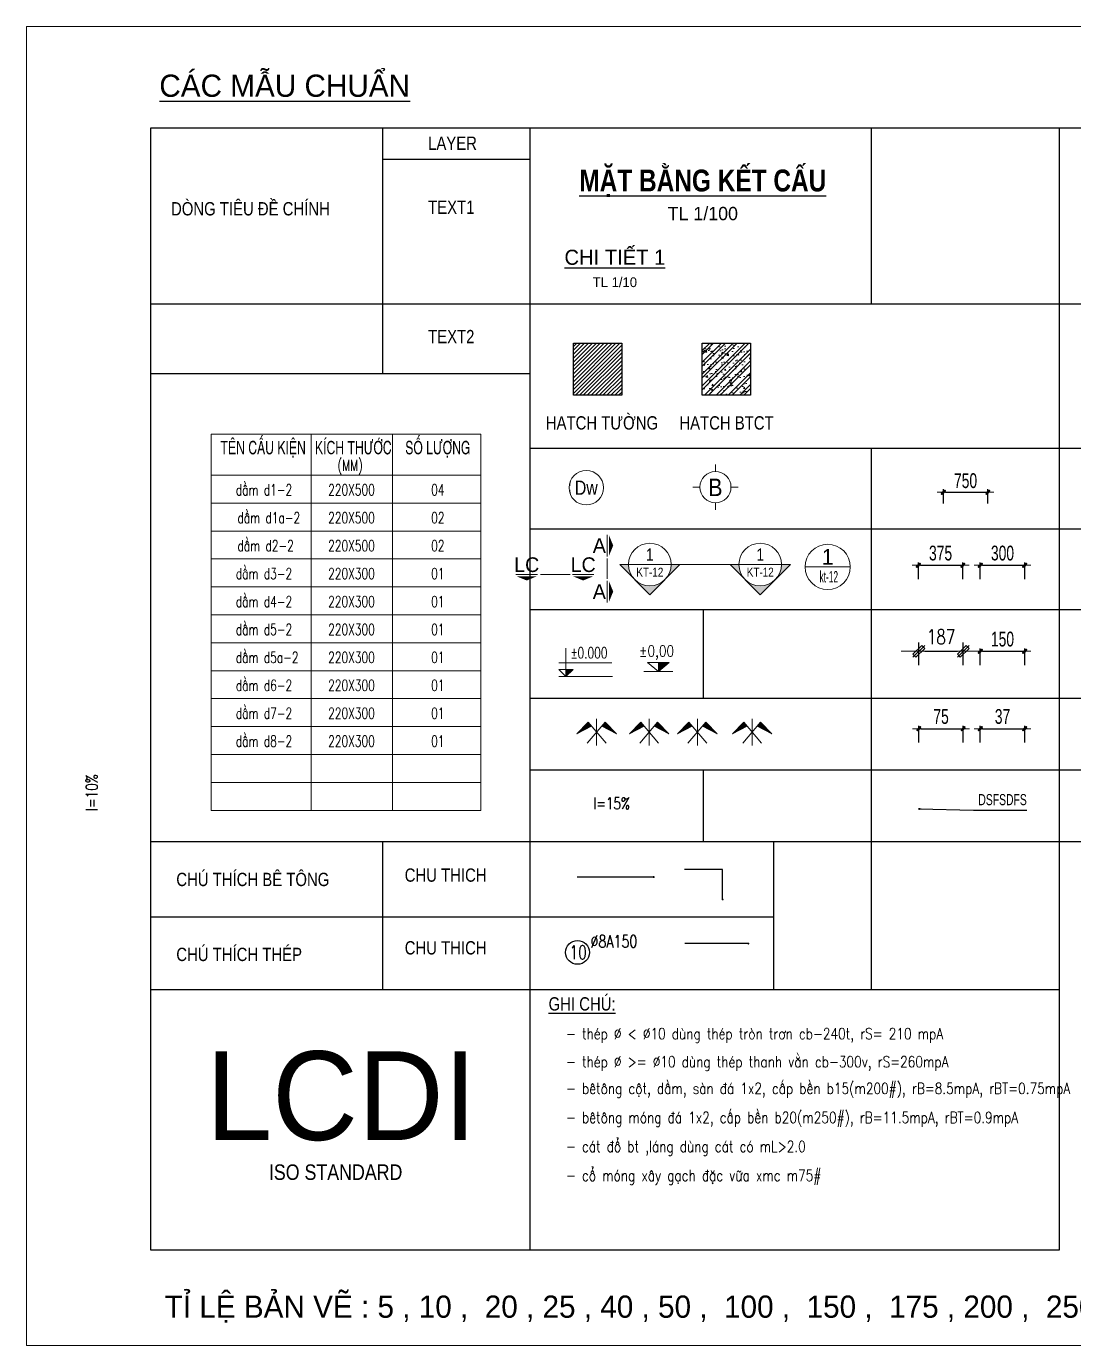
# Model space of a CAD drawing. Header units: millimetres. Extents: x 3174748 to 6019813, y -1021377 to -112338.
# Drawn here: x 3438172 to 3455862, y -501881 to -479606 of the extents above; entities that cross this region are included whole.
import ezdxf
from ezdxf.enums import TextEntityAlignment as Align

# ---------------------------------------------------------------- set-up
doc = ezdxf.new("R2010")
doc.units = ezdxf.units.MM
doc.header["$LTSCALE"] = 60
doc.header["$MEASUREMENT"] = 0
for name, pattern in [('ACAD_ISO07W100', [3, 0, -3]), ('CENTER', [2, 1.25, -0.25, 0.25, -0.25]), ('DASHDOT', [1, 0.5, -0.25, 0, -0.25]), ('HIDDEN', [0.375, 0.25, -0.125])]:
    doc.linetypes.add(name, pattern=pattern)
doc.layers.get('DEFPOINTS').update_dxf_attribs({"lineweight": 0})
for name, color, linetype, lineweight in [('A-WIPEOUT', 254, 'ACAD_ISO07W100', 0), ('LC Dim', 8, 'Continuous', 18), ('LC Hatch', 252, 'Continuous', 9), ('LC Hatch @ 1', 252, 'Continuous', 9), ('LC ISO', 153, 'Continuous', 13), ('LC Khac', 4, 'Continuous', 9), ('LC MANH DUT', 35, 'HIDDEN', 5), ('LC Net manh', 239, 'Continuous', 5), ('LC Net thay', 7, 'Continuous', 25), ('LC Net truc', 79, 'DASHDOT', 13), ('LC Text1', 3, 'Continuous', 20), ('LC Text2', 7, 'Continuous', 25), ('Text', 2, 'Continuous', 0)]:
    doc.layers.add(name, color=color, linetype=linetype, lineweight=lineweight)
doc.styles.add('arial', font='arial.ttf', dxfattribs={"width": 0.8})
doc.styles.add('Brief text', font='VHHELS.TTF')
doc.styles.add('General text 2', font='arial.ttf')
doc.styles.add('HOATBIF', font='hoatbif.shx', dxfattribs={"width": 0.7})
doc.styles.add('LC 1', font='VHAVANB.TTF')
doc.styles.add('LC 2', font='VHARIALN.TTF', dxfattribs={"width": 0.7})
doc.styles.add('LC 3', font='vnsimli.shx', dxfattribs={"width": 0.75})
doc.styles.add('LC3', font='VHARIALB.TTF', dxfattribs={"width": 0.8})
doc.styles.add('ROMANC', font='romanc.shx', dxfattribs={"width": 0.75, "height": 250, "bigfont": 'romancvn.shx'})
doc.styles.add('T1', font='Vnsimli.shx', dxfattribs={"width": 0.8})
doc.styles.add('T2', font='VHARIAL.TTF', dxfattribs={"width": 0.8})
doc.styles.add('text', font='hoatbif.shx', dxfattribs={"width": 0.7})
doc.styles.add('text1', font='VHHELS.TTF', dxfattribs={"width": 0.7, "height": 300})
doc.dimstyles.new('1-10', dxfattribs={"dimscale": 100, "dimtxt": 2.5, "dimasz": 0.35, "dimexe": 0.5, "dimexo": 0, "dimgap": 0.8, "dimtad": 1, "dimdec": 0, "dimlfac": 0.1, "dimzin": 0, "dimdsep": 46, "dimtxsty": 'HOATBIF', "dimblk": 'DOT', "dimcen": -1, "dimdle": 1, "dimclrd": 256, "dimclre": 256, "dimclrt": 4, "dimadec": 3, "dimazin": 2, "dimtfac": 0.333333, "dimtdec": 0, "dimtix": 1, "dimtmove": 2, "dimatfit": 3, "dimldrblk": 'DOT', "dimfxl": 1, "dimtvp": 0.833333, "dimtolj": 1, "dimtzin": 0, "dimarcsym": 0})
doc.dimstyles.new('1-100', dxfattribs={"dimscale": 100, "dimtxt": 2.5, "dimasz": 0.35, "dimexe": 0.5, "dimexo": 0, "dimgap": 0.8, "dimtad": 1, "dimdec": 0, "dimzin": 0, "dimdsep": 46, "dimtxsty": 'HOATBIF', "dimblk1": 'DOT', "dimblk2": 'DOT', "dimsah": 1, "dimcen": -1, "dimdle": 1, "dimclrd": 256, "dimclre": 256, "dimclrt": 4, "dimadec": 3, "dimazin": 2, "dimtfac": 0.333333, "dimtdec": 0, "dimtix": 1, "dimtmove": 2, "dimatfit": 3, "dimldrblk": 'DOT', "dimfxl": 1, "dimtvp": 0.833333, "dimtolj": 1, "dimtzin": 0, "dimarcsym": 0})
doc.dimstyles.new('1-20', dxfattribs={"dimscale": 100, "dimtxt": 2.5, "dimasz": 0.35, "dimexe": 0.5, "dimexo": 0, "dimgap": 0.8, "dimtad": 1, "dimdec": 0, "dimlfac": 0.2, "dimzin": 0, "dimdsep": 46, "dimtxsty": 'HOATBIF', "dimblk1": 'DOT', "dimblk2": 'DOT', "dimsah": 1, "dimcen": -1, "dimdle": 1, "dimclrd": 256, "dimclre": 256, "dimclrt": 4, "dimadec": 3, "dimazin": 2, "dimtfac": 0.333333, "dimtdec": 0, "dimtix": 1, "dimtmove": 2, "dimatfit": 3, "dimldrblk": 'DOT', "dimfxl": 1, "dimtvp": 0.833333, "dimtolj": 1, "dimtzin": 0, "dimarcsym": 0})
doc.dimstyles.new('1-25', dxfattribs={"dimscale": 100, "dimtxt": 2.5, "dimasz": 1, "dimexe": 1.5, "dimexo": 0, "dimgap": 1.2, "dimtad": 1, "dimdec": 0, "dimlfac": 0.25, "dimzin": 0, "dimdsep": 46, "dimtxsty": 'ROMANC', "dimblk": 'DOT', "dimblk1": 'DOT', "dimblk2": 'DOT', "dimsah": 1, "dimcen": 1, "dimdle": 1, "dimclrd": 1, "dimclre": 9, "dimclrt": 2, "dimadec": 0, "dimazin": 0, "dimtp": 0.1, "dimtm": 0.1, "dimtfac": 1, "dimtdec": 0, "dimtix": 1, "dimtmove": 2, "dimatfit": 3, "dimldrblk": 'DOT', "dimfxl": 1, "dimtolj": 1, "dimtzin": 0, "dimarcsym": 0})
doc.dimstyles.new('1-40', dxfattribs={"dimscale": 100, "dimtxt": 2.5, "dimasz": 0.35, "dimexe": 0.5, "dimexo": 0, "dimgap": 0.8, "dimtad": 1, "dimdec": 0, "dimlfac": 0.4, "dimzin": 0, "dimdsep": 46, "dimtxsty": 'HOATBIF', "dimblk1": 'DOT', "dimblk2": 'DOT', "dimsah": 1, "dimcen": -1, "dimdle": 1, "dimclrd": 256, "dimclre": 256, "dimclrt": 4, "dimadec": 3, "dimazin": 2, "dimtfac": 0.333333, "dimtdec": 0, "dimtix": 1, "dimtmove": 2, "dimatfit": 3, "dimldrblk": 'DOT', "dimfxl": 1, "dimtvp": 0.833333, "dimtolj": 1, "dimtzin": 0, "dimarcsym": 0})
doc.dimstyles.new('1-5', dxfattribs={"dimscale": 100, "dimtxt": 2.5, "dimasz": 0.35, "dimexe": 0.5, "dimexo": 0, "dimgap": 0.8, "dimtad": 1, "dimdec": 0, "dimlfac": 0.05, "dimzin": 0, "dimdsep": 46, "dimtxsty": 'HOATBIF', "dimblk1": 'DOT', "dimblk2": 'DOT', "dimsah": 1, "dimcen": -1, "dimdle": 1, "dimclrd": 256, "dimclre": 256, "dimclrt": 4, "dimadec": 3, "dimazin": 2, "dimtfac": 0.333333, "dimtdec": 0, "dimtix": 1, "dimtmove": 2, "dimatfit": 3, "dimldrblk": 'DOT', "dimfxl": 1, "dimtvp": 0.833333, "dimtolj": 1, "dimtzin": 0, "dimarcsym": 0})
doc.dimstyles.new('1-50', dxfattribs={"dimscale": 100, "dimtxt": 2.5, "dimasz": 0.35, "dimexe": 0.5, "dimexo": 0, "dimgap": 0.8, "dimtad": 1, "dimdec": 0, "dimlfac": 0.5, "dimzin": 0, "dimdsep": 46, "dimtxsty": 'HOATBIF', "dimblk1": 'DOT', "dimblk2": 'DOT', "dimsah": 1, "dimcen": -1, "dimdle": 1, "dimclrd": 256, "dimclre": 256, "dimclrt": 4, "dimadec": 3, "dimazin": 2, "dimtfac": 0.333333, "dimtdec": 0, "dimtix": 1, "dimtmove": 2, "dimatfit": 3, "dimldrblk": 'DOT', "dimfxl": 1, "dimtvp": 0.833333, "dimtolj": 1, "dimtzin": 0, "dimarcsym": 0})

# ---------------------------------------------------------------- blocks, each defined once
blk = doc.blocks.new('CT')
at = {"layer": 'LC Khac'}
blk.add_hatch(color=252, dxfattribs=at).paths.add_polyline_path([(3.25, 1.6), (1.64, 1.6), (1.64, 0)])
at = {"layer": 'LC Khac', "color": 9, "ltscale": 50}
for p, q in [((0.05, 3.14), (12, 3.14)), ((12.09, 0), (0, 0))]:
    blk.add_line(p, q, dxfattribs=at)
for points in [[(1.64, 6.43), (1.64, 0)], [(1.64, 0), (0.03, 1.6), (1.64, 1.6)], [(1.64, 0), (3.25, 1.6), (1.64, 1.6)]]:
    blk.add_lwpolyline(points, dxfattribs=at)
at = {"layer": 'LC Khac', "color": 3, "style": 'LC 3', "width": 0.75}
blk.add_attdef('CT', (1.91, 3.5), '', height=2.2, dxfattribs=at)
blk = doc.blocks.new('DXicon')
at = {"layer": 'LC Hatch', "ltscale": 50}
for points in [[(-1.15, 4.39), (-1.9, 5.26), (-4.45, 2.69)], [(4.45, 2.69), (1.9, 5.26), (1.15, 4.39)]]:
    blk.add_hatch(color=252, dxfattribs=at).paths.add_polyline_path(points)
at = {"layer": 'LC Net manh', "color": 8, "ltscale": 50}
for p, q in [((0, 0.04), (0, 6.04)), ((-1.9, 5.26), (-4.45, 2.69)), ((-4.45, 2.69), (-1.15, 4.39)), ((-2.13, 0.57), (1.9, 5.26)), ((2.13, 0.57), (-1.9, 5.26)), ((4.45, 2.69), (1.15, 4.39)), ((1.9, 5.26), (4.45, 2.69))]:
    blk.add_line(p, q, dxfattribs=at)
blk = doc.blocks.new('DOT')
at = {"layer": 'LC Dim'}
blk.add_line((-3, 0), (3, 0), dxfattribs=at)
at = {"layer": 'LC Dim', "color": 4}
blk.add_line((-1, -1), (1, 1), dxfattribs=at)
blk.add_lwpolyline([(0.5, 1), (-1, -0.5), (-0.5, -1), (1, 0.5)], close=True, dxfattribs=at)
blk = doc.blocks.new('TTRUC')
for p, q in [((0, 6.95), (0, 10.16)), ((-6.95, 0), (-10.16, 0)), ((10.12, 0), (6.91, 0)), ((0, -10.16), (0, -6.95))]:
    blk.add_line(p, q)
blk.add_circle((0, 0), 6.95)
blk = doc.blocks.new('TIEUDE1')
at = {"layer": 'LC Text2', "color": 7, "style": 'LC 1'}
blk.add_attdef('TIªU§Ò', text='', height=5, dxfattribs=at).set_placement((0, 0), align=Align.BOTTOM_CENTER)
blk.add_attdef('TL', text='', height=3, dxfattribs=at).set_placement((0, -2), align=Align.TOP_CENTER)
blk = doc.blocks.new('TIEUDE2')
at = {"layer": 'LC Text2', "color": 7, "style": 'LC 1'}
blk.add_attdef('%%UTIªU§Ò', text='', height=3.5, dxfattribs=at).set_placement((0, 0), align=Align.BOTTOM_CENTER)
blk.add_attdef('TL', text='', height=2.2, dxfattribs=at).set_placement((0, -1.8), align=Align.TOP_CENTER)
blk = doc.blocks.new('*D322')
at = {"layer": 'DEFPOINTS', "color": 0, "ltscale": 500, "transparency": 16777216}
for p in [(3454412, -487473), (3453662, -487663), (3454412, -487663)]:
    blk.add_point(p, dxfattribs=at)
at = {"layer": 'LC Dim', "lineweight": -2, "ltscale": 500, "transparency": 16777216}
for p, q in [((3453662, -487663), (3453662, -487423)), ((3453697, -487473), (3454377, -487473)), ((3454412, -487663), (3454412, -487423))]:
    blk.add_line(p, q, dxfattribs=at)
at = {"layer": 'LC Dim', "lineweight": -2, "ltscale": 500, "transparency": 16777216, "xscale": 35, "yscale": 35, "zscale": 35, "rotation": 180}
blk.add_blockref('DOT', (3453662, -487473), dxfattribs=at)
at = {"layer": 'LC Dim', "lineweight": -2, "ltscale": 500, "transparency": 16777216, "xscale": 35, "yscale": 35, "zscale": 35}
blk.add_blockref('DOT', (3454412, -487473), dxfattribs=at)
at = {"layer": 'LC Dim', "color": 4, "ltscale": 500, "transparency": 16777216, "insert": (3454037, -487278), "char_height": 250, "attachment_point": 5, "style": 'HOATBIF'}
blk.add_mtext('\\A1;750', dxfattribs=at)
blk = doc.blocks.new('*D323')
at = {"layer": 'DEFPOINTS', "color": 0, "ltscale": 2, "transparency": 16777216}
for p in [(3453990, -488706), (3453240, -488938), (3453990, -488938)]:
    blk.add_point(p, dxfattribs=at)
at = {"layer": 'LC Dim', "lineweight": -2, "ltscale": 2, "transparency": 16777216}
for p, q in [((3453240, -488938), (3453240, -488656)), ((3453275, -488706), (3453955, -488706)), ((3453990, -488938), (3453990, -488656))]:
    blk.add_line(p, q, dxfattribs=at)
at = {"layer": 'LC Dim', "lineweight": -2, "ltscale": 2, "transparency": 16777216, "xscale": 35, "yscale": 35, "zscale": 35, "rotation": 180}
blk.add_blockref('DOT', (3453240, -488706), dxfattribs=at)
at = {"layer": 'LC Dim', "lineweight": -2, "ltscale": 2, "transparency": 16777216, "xscale": 35, "yscale": 35, "zscale": 35}
blk.add_blockref('DOT', (3453990, -488706), dxfattribs=at)
at = {"layer": 'LC Dim', "color": 4, "ltscale": 2, "transparency": 16777216, "insert": (3453615, -488501), "char_height": 250, "attachment_point": 5, "style": 'HOATBIF'}
blk.add_mtext('\\A1;375', dxfattribs=at)
blk = doc.blocks.new('*D324')
at = {"layer": 'DEFPOINTS', "color": 0, "ltscale": 2, "transparency": 16777216}
for p in [(3453998, -490158), (3453248, -490391), (3453998, -490391)]:
    blk.add_point(p, dxfattribs=at)
at = {"layer": 'LC Dim', "color": 9, "lineweight": -2, "ltscale": 2, "transparency": 16777216}
for p, q in [((3453248, -490391), (3453248, -490008)), ((3453998, -490391), (3453998, -490008))]:
    blk.add_line(p, q, dxfattribs=at)
at = {"layer": 'LC Dim', "color": 1, "lineweight": -2, "ltscale": 2, "transparency": 16777216}
blk.add_line((3453348, -490158), (3453898, -490158), dxfattribs=at)
at = {"layer": 'LC Dim', "color": 1, "lineweight": -2, "ltscale": 2, "transparency": 16777216, "xscale": 100, "yscale": 100, "zscale": 100, "rotation": 180}
blk.add_blockref('DOT', (3453248, -490158), dxfattribs=at)
at = {"layer": 'LC Dim', "color": 1, "lineweight": -2, "ltscale": 2, "transparency": 16777216, "xscale": 100, "yscale": 100, "zscale": 100}
blk.add_blockref('DOT', (3453998, -490158), dxfattribs=at)
at = {"layer": 'LC Dim', "color": 2, "ltscale": 2, "transparency": 16777216, "insert": (3453623, -489913), "char_height": 250, "attachment_point": 5, "style": 'ROMANC'}
blk.add_mtext('\\A1;187', dxfattribs=at)
blk = doc.blocks.new('*D325')
at = {"layer": 'DEFPOINTS', "color": 0, "ltscale": 2, "transparency": 16777216}
for p in [(3455036, -490158), (3454286, -490391), (3455036, -490391)]:
    blk.add_point(p, dxfattribs=at)
at = {"layer": 'LC Dim', "lineweight": -2, "ltscale": 2, "transparency": 16777216}
for p, q in [((3454286, -490391), (3454286, -490108)), ((3454321, -490158), (3455001, -490158)), ((3455036, -490391), (3455036, -490108))]:
    blk.add_line(p, q, dxfattribs=at)
at = {"layer": 'LC Dim', "lineweight": -2, "ltscale": 2, "transparency": 16777216, "xscale": 35, "yscale": 35, "zscale": 35, "rotation": 180}
blk.add_blockref('DOT', (3454286, -490158), dxfattribs=at)
at = {"layer": 'LC Dim', "lineweight": -2, "ltscale": 2, "transparency": 16777216, "xscale": 35, "yscale": 35, "zscale": 35}
blk.add_blockref('DOT', (3455036, -490158), dxfattribs=at)
at = {"layer": 'LC Dim', "color": 4, "ltscale": 2, "transparency": 16777216, "insert": (3454661, -489953), "char_height": 250, "attachment_point": 5, "style": 'HOATBIF'}
blk.add_mtext('\\A1;150', dxfattribs=at)
blk = doc.blocks.new('*D326')
at = {"layer": 'DEFPOINTS', "color": 0, "ltscale": 2, "transparency": 16777216}
for p in [(3455036, -488706), (3454286, -488938), (3455036, -488938)]:
    blk.add_point(p, dxfattribs=at)
at = {"layer": 'LC Dim', "lineweight": -2, "ltscale": 2, "transparency": 16777216}
for p, q in [((3454286, -488938), (3454286, -488656)), ((3454321, -488706), (3455001, -488706)), ((3455036, -488938), (3455036, -488656))]:
    blk.add_line(p, q, dxfattribs=at)
at = {"layer": 'LC Dim', "lineweight": -2, "ltscale": 2, "transparency": 16777216, "xscale": 35, "yscale": 35, "zscale": 35, "rotation": 180}
blk.add_blockref('DOT', (3454286, -488706), dxfattribs=at)
at = {"layer": 'LC Dim', "lineweight": -2, "ltscale": 2, "transparency": 16777216, "xscale": 35, "yscale": 35, "zscale": 35}
blk.add_blockref('DOT', (3455036, -488706), dxfattribs=at)
at = {"layer": 'LC Dim', "color": 4, "ltscale": 2, "transparency": 16777216, "insert": (3454661, -488501), "char_height": 250, "attachment_point": 5, "style": 'HOATBIF'}
blk.add_mtext('\\A1;300', dxfattribs=at)
blk = doc.blocks.new('*D327')
at = {"layer": 'DEFPOINTS', "color": 0, "ltscale": 2, "transparency": 16777216}
for p in [(3453998, -491465), (3453248, -491698), (3453998, -491698)]:
    blk.add_point(p, dxfattribs=at)
at = {"layer": 'LC Dim', "lineweight": -2, "ltscale": 2, "transparency": 16777216}
for p, q in [((3453248, -491698), (3453248, -491415)), ((3453283, -491465), (3453963, -491465)), ((3453998, -491698), (3453998, -491415))]:
    blk.add_line(p, q, dxfattribs=at)
at = {"layer": 'LC Dim', "lineweight": -2, "ltscale": 2, "transparency": 16777216, "xscale": 35, "yscale": 35, "zscale": 35, "rotation": 180}
blk.add_blockref('DOT', (3453248, -491465), dxfattribs=at)
at = {"layer": 'LC Dim', "lineweight": -2, "ltscale": 2, "transparency": 16777216, "xscale": 35, "yscale": 35, "zscale": 35}
blk.add_blockref('DOT', (3453998, -491465), dxfattribs=at)
at = {"layer": 'LC Dim', "color": 4, "ltscale": 2, "transparency": 16777216, "insert": (3453623, -491260), "char_height": 250, "attachment_point": 5, "style": 'HOATBIF'}
blk.add_mtext('\\A1;75', dxfattribs=at)
blk = doc.blocks.new('*D328')
at = {"layer": 'DEFPOINTS', "color": 0, "ltscale": 2, "transparency": 16777216}
for p in [(3455036, -491465), (3454286, -491698), (3455036, -491698)]:
    blk.add_point(p, dxfattribs=at)
at = {"layer": 'LC Dim', "lineweight": -2, "ltscale": 2, "transparency": 16777216}
for p, q in [((3454286, -491698), (3454286, -491415)), ((3454321, -491465), (3455001, -491465)), ((3455036, -491698), (3455036, -491415))]:
    blk.add_line(p, q, dxfattribs=at)
at = {"layer": 'LC Dim', "lineweight": -2, "ltscale": 2, "transparency": 16777216, "xscale": 35, "yscale": 35, "zscale": 35, "rotation": 180}
blk.add_blockref('DOT', (3454286, -491465), dxfattribs=at)
at = {"layer": 'LC Dim', "lineweight": -2, "ltscale": 2, "transparency": 16777216, "xscale": 35, "yscale": 35, "zscale": 35}
blk.add_blockref('DOT', (3455036, -491465), dxfattribs=at)
at = {"layer": 'LC Dim', "color": 4, "ltscale": 2, "transparency": 16777216, "insert": (3454661, -491260), "char_height": 250, "attachment_point": 5, "style": 'HOATBIF'}
blk.add_mtext('\\A1;37', dxfattribs=at)
blk = doc.blocks.new('trich CT')
blk.add_line((-500, 0), (500, 0))
blk.add_circle((0, 0), 500)
at = {"layer": 'Text', "style": 'text1'}
blk.add_attdef('T', text='', height=350, dxfattribs=at).set_placement((0, 223), align=Align.MIDDLE_CENTER)
at = {"layer": 'Text', "linetype": 'ByBlock', "style": 'text', "width": 0.7}
blk.add_attdef('KT', text='', height=250, dxfattribs=at).set_placement((0, -217), align=Align.MIDDLE_CENTER)
blk = doc.blocks.new('*U304')
h = blk.add_hatch(color=256)
h.paths.add_polyline_path([(0, -8.49), (4.24, -4.24, -0.198912), (0, -6, -0.198912), (-4.24, -4.24)])
h.paths.add_polyline_path([(8.49, 0), (6, 0, -0.198912), (4.24, -4.24)])
h.paths.add_polyline_path([(-4.24, -4.24, -0.198912), (-6, 0), (-8.49, 0)])
h = blk.add_hatch(color=256)
h.paths.add_polyline_path([(31.08, -8.49), (35.32, -4.24, -0.198912), (31.08, -6, -0.198912), (26.84, -4.24)])
h.paths.add_polyline_path([(39.57, 0), (37.08, 0, -0.198912), (35.32, -4.24)])
h.paths.add_polyline_path([(26.84, -4.24, -0.198912), (25.08, 0), (22.59, 0)])
for p, q in [((-6, 0), (6, 0)), ((25.08, 0), (37.08, 0))]:
    blk.add_line(p, q)
at = {"linetype": 'CENTER', "ltscale": 5}
blk.add_line((6, 0), (25.08, 0), dxfattribs=at)
for points in [[(6, 0), (8.49, 0), (0, -8.49), (-8.49, 0), (-6, 0)], [(37.08, 0), (39.57, 0), (31.08, -8.49), (22.59, 0), (25.08, 0)]]:
    blk.add_lwpolyline(points)
for centre in [(0, 0), (31.08, 0)]:
    blk.add_circle(centre, 6)
at = {"layer": 'Text', "style": 'Brief text', "width": 0.8, "flags": 8}
for tag, p in [('VIEW-NUMBER2', (0, 52)), ('VIEW-NUMBER1', (0, 0))]:
    blk.add_attdef(tag, text='', height=3.5, dxfattribs=at).set_placement(p, align=Align.BOTTOM_CENTER)
at = {"layer": 'Text', "style": 'arial', "width": 0.8, "flags": 8}
for tag, p in [('SHEET-NUMBER2', (0, 51.13)), ('SHEET-NUMBER1', (0, -0.87))]:
    blk.add_attdef(tag, text='', height=2.5, dxfattribs=at).set_placement(p, align=Align.TOP_CENTER)
blk = doc.blocks.new('Caodo1')
at = {"layer": 'LC Text1'}
blk.add_hatch(color=4, dxfattribs=at).paths.add_polyline_path([(0, 200), (0, 0), (243, 200)])
at = {"layer": 'LC Text1', "color": 4}
for p, q in [((324, 0), (-324, 0)), ((0, 0), (0, 200))]:
    blk.add_line(p, q, dxfattribs=at)
blk.add_lwpolyline([(-243, 200), (243, 200), (0, 0), (0, 0)], close=True, dxfattribs=at)
at = {"layer": 'LC Text1', "color": 4, "style": 'T1', "width": 0.8}
blk.add_attdef('%%P0,00', text='', height=250, dxfattribs=at).set_placement((-39, 460), align=Align.MIDDLE_CENTER)
blk = doc.blocks.new('*U301')
at = {"layer": 'A-WIPEOUT'}
blk.add_lwpolyline([(0, 4.25), (-2.5, 3.44), (-4.04, 1.31), (-4.04, -1.31), (-2.5, -3.44), (0, -4.25), (2.5, -3.44), (4.04, -1.31), (4.04, 1.31), (2.5, 3.44)], close=True, dxfattribs=at)
at = {"layer": 'Text', "style": 'General text 2', "width": 0.8, "flags": 8}
blk.add_attdef('SYMBOL', text='', height=3.5, dxfattribs=at).set_placement((0, 0), align=Align.MIDDLE_CENTER)
blk.add_wipeout([(0, 4.25), (-2.5, 3.44), (-4.04, 1.31), (-4.04, -1.31), (-2.5, -3.44), (0, -4.25), (2.5, -3.44), (4.04, -1.31), (4.04, 1.31), (2.5, 3.44)]).dxf.layer = 'A-WIPEOUT'
blk.add_circle((0, 0), 4.25)
blk = doc.blocks.new('matcatdoc')
at = {"layer": 'LC Khac', "color": 1, "ltscale": 2}
for p, q in [((0, 485), (0, 0)), ((0, -550), (0, -1036))]:
    blk.add_line(p, q, dxfattribs=at)
for points in [[(134, 243, 0, 471, 0), (37, 243, 275, 275, 0)], [(134, -793, 0, 471, 0), (37, -793, 275, 275, 0)]]:
    blk.add_lwpolyline(points, format="xyseb", dxfattribs=at)
at = {"layer": 'LC MANH DUT', "ltscale": 200}
blk.add_line((0, -49), (0, -506), dxfattribs=at)
at = {"ltscale": 2, "style": 'LC 1'}
for p in [(-179, 243), (-179, -793)]:
    blk.add_attdef('LC', text='', height=330, dxfattribs=at).set_placement(p, align=Align.MIDDLE_CENTER)

msp = doc.modelspace()

# ---------------------------------------------------------------- hatches: boundary and pattern name
at = {"layer": 'LC Hatch @ 1', "ltscale": 2}
h = msp.add_hatch(dxfattribs=at)
h.set_pattern_fill('ANSI31', color=256, scale=374.99999)
h.set_pattern_definition([(45, (3447393.84, -439154.13), (-33.14563, 33.14563), [])])
h.paths.add_polyline_path([(3448229.1, -485835.9), (3448229.1, -484952.9), (3447411.7, -484952.9), (3447411.7, -485835.9)])
h = msp.add_hatch(dxfattribs=at)
h.set_pattern_fill('BTCT', color=256, scale=37.499999)
h.set_pattern_definition([(50, (3447784.21, -439154.13), (268.9726, -23.532), [28.125, -309.375]), (355, (3447784.2, -439154.13), (-52.0317, 282.072), [22.5, -247.5]), (100.4514, (3447806.63, -439156.1), (216.941, 258.5398), [23.9026, -262.9283]), (46.1842, (3447784.2, -439079.13), (400.2154, -62.0696), [42.1875, -464.0625]), (96.6356, (3447817.56, -439084.3), (350.4985, 365.2942), [35.854, -394.3924]), (351.1842, (3447784.2, -439079.13), (350.4982, 365.2945), [33.75, -371.25]), (21, (3447821.71, -439097.88), (223.8401, -150.9821), [28.125, -309.375]), (326, (3447821.7, -439097.88), (91.2432, 271.9313), [22.5, -247.5]), (71.4514, (3447840.37, -439110.46), (315.0835, 120.949), [23.9026, -262.9283]), (37.5, (3447784.21, -439154.13), (4.55995, 124.8352), [0, -244.5, 0, -251.25, 0, -248.4375]), (7.5, (3447784.21, -439154.13), (98.65107, 147.9044), [0, -143.25, 0, -238.875, 0, -94.6875]), (327.5, (3447700.59, -439154.13), (200.1834, -8.45808), [0, -93.75, 0, -292.5, 0, -388.125]), (317.5, (3447663.09, -439154.13), (218.6948, 37.5394), [0, -121.875, 0, -194.25, 0, -275.625]), (45, (3447784.21, -439154.13), (-99.4369, 99.4369), []), (45, (3447850.5, -439154.13), (-99.4369, 99.4369), [])])
h.paths.add_polyline_path([(3450406.5, -484952.9), (3449589.1, -484952.9), (3449589.1, -485835.9), (3450406.5, -485835.9)])

# ---------------------------------------------------------------- linework, layer by layer
at = {"layer": 'DEFPOINTS', "ltscale": 0.2}
msp.add_lwpolyline([(3438172.3, -479606.3), (3469672.3, -479606.3), (3469672.3, -501881.3), (3438172.3, -501881.3)], close=True, dxfattribs=at)
at = {"layer": 'LC Khac', "color": 1, "ltscale": 2}
for p, q in [((3446806.3, -488861.8), (3446442.2, -488861.8)), ((3447759.3, -488861.8), (3447395.2, -488861.8))]:
    msp.add_line(p, q, dxfattribs=at)
for points in [[(3446624.2, -488962.3, 0, 353.6, 0), (3446624.2, -488889.3, 206.3, 206.3, 0)], [(3447577.2, -488962.3, 0, 353.6, 0), (3447577.2, -488889.3, 206.3, 206.3, 0)]]:
    msp.add_lwpolyline(points, format="xyseb", dxfattribs=at)
at = {"layer": 'LC MANH DUT', "ltscale": 300}
msp.add_line((3446856, -488861.8), (3447355.6, -488861.8), dxfattribs=at)
at = {"layer": 'LC Net thay'}
for p, q in [((3444189.9, -481319.7), (3444189.9, -485466.3)), ((3446675, -481319.7), (3446675, -500270)), ((3452442.6, -481319.7), (3452442.6, -484291.7)), ((3455616.2, -481319.7), (3457094.6, -481319.7)), ((3446675, -481852.5), (3444189.9, -481852.5)), ((3440276, -484291.7), (3452442.6, -484291.7)), ((3440276, -484291.7), (3457094.6, -484291.7)), ((3440276, -485466.3), (3446675, -485466.3)), ((3446675, -486727.3), (3457094.6, -486727.3)), ((3452442.6, -486727.3), (3452442.6, -495866.9)), ((3446675, -488090.3), (3457094.6, -488090.3)), ((3446675, -489453.4), (3457094.6, -489453.4)), ((3449605.6, -489453.4), (3449605.6, -490947)), ((3446675, -490947), (3457094.6, -490947)), ((3446675, -492162), (3452442.6, -492162)), ((3446675, -492162), (3457094.6, -492162)), ((3449605.6, -492162), (3449605.6, -493370.3)), ((3440276, -493370.3), (3457094.6, -493370.3)), ((3444189.9, -493370.3), (3444189.9, -495866.9)), ((3450800.7, -495866.9), (3450800.7, -493370.3)), ((3440276, -494638.6), (3450800.7, -494638.6)), ((3440276, -495866.9), (3455616.2, -495866.9)), ((3440276, -495866.9), (3455616.2, -495866.9))]:
    msp.add_line(p, q, dxfattribs=at)
msp.add_lwpolyline([(3440276, -481319.7), (3455616.2, -481319.7), (3455616.2, -500270), (3440276, -500270)], close=True, dxfattribs=at)
at = {"layer": 'LC Text2', "ltscale": 2}
for points in [[(3447411.7, -484952.9), (3448229.1, -484952.9), (3448229.1, -485835.9), (3447411.7, -485835.9)], [(3449589.1, -484952.9), (3450406.5, -484952.9), (3450406.5, -485835.9), (3449589.1, -485835.9)]]:
    msp.add_lwpolyline(points, close=True, dxfattribs=at)
at = {"layer": 'LC Text2', "ltscale": 100}
msp.add_circle((3447482, -495241.8), 200.6, dxfattribs=at)

# ---------------------------------------------------------------- block references
ref = msp.add_blockref('matcatdoc', (3447984.7, -488554.6), dxfattribs=dict(xscale=0.7499999999999991, yscale=0.7499999999999991, zscale=0.7499999999999991))
ref.add_attrib('LC', 'A', dxfattribs={"ltscale": 2, "height": 247.5, "style": 'LC 1'}).set_placement((3447850.8, -489149.2), align=Align.MIDDLE_CENTER)
ref.add_attrib('LC', 'A', dxfattribs={"ltscale": 2, "height": 247.5, "style": 'LC 1'}).set_placement((3447850.8, -488372.5), align=Align.MIDDLE_CENTER)
at = {"layer": 'LC Hatch', "xscale": 74.99999805479784, "yscale": 74.99999805479784, "zscale": 74.99999805479784}
for p in [(3447804.5, -491750.6), (3448693, -491750.6), (3449507, -491750.6), (3450432.4, -491750.6)]:
    msp.add_blockref('DXicon', p, dxfattribs=at)
at = {"layer": 'LC ISO', "xscale": 37.794156370448, "yscale": 37.794156370448, "zscale": 37.794156370448}
msp.add_blockref('TTRUC', (3449812, -487385.9), dxfattribs=at)
at = {"layer": 'LC ISO'}
ref = msp.add_blockref('*U304', (3448703.8, -488693.3), dxfattribs=dict(at, xscale=59.99999844374108, yscale=59.99999844374108, zscale=59.99999844374108))
ref.add_attrib('VIEW-NUMBER1', '1', dxfattribs={"layer": 'Text', "height": 210, "style": 'Brief text', "width": 0.8}).set_placement((3448703.8, -488693.3), align=Align.BOTTOM_CENTER)
ref.add_attrib('SHEET-NUMBER1', 'KT-12', dxfattribs={"layer": 'Text', "height": 150, "style": 'arial', "width": 0.8}).set_placement((3448703.8, -488745.7), align=Align.TOP_CENTER)
ref.add_attrib('VIEW-NUMBER2', '1', dxfattribs={"layer": 'Text', "height": 210, "style": 'Brief text', "width": 0.8}).set_placement((3450568.6, -488693.3), align=Align.BOTTOM_CENTER)
ref.add_attrib('SHEET-NUMBER2', 'KT-12', dxfattribs={"layer": 'Text', "height": 150, "style": 'arial', "width": 0.8}).set_placement((3450568.6, -488745.7), align=Align.TOP_CENTER)
ref = msp.add_blockref('trich CT', (3451708, -488733.3), dxfattribs=dict(at, xscale=0.7637142659055783, yscale=0.7637142659055783, zscale=0.7637142659055783))
ref.add_attrib('T', '1', dxfattribs={"layer": 'LC Text2', "height": 267.3, "style": 'text1'}).set_placement((3451708, -488563.2), align=Align.MIDDLE_CENTER)
ref.add_attrib('KT', ' kt-12', dxfattribs={"layer": 'LC Text2', "linetype": 'ByBlock', "height": 190.93, "style": 'text', "width": 0.55}).set_placement((3451708, -488899.2), align=Align.MIDDLE_CENTER)
at = {"layer": 'LC Text1'}
ref = msp.add_blockref('CT', (3447163.9, -490585.9), dxfattribs=dict(at, xscale=74.99999805479784, yscale=74.99999805479784, zscale=74.99999805479784))
ref.add_attrib('CT', '%%P0.000', (3447361.8, -490275.3), dxfattribs={"color": 4, "height": 186.01, "style": 'LC 3', "width": 0.7})
ref = msp.add_blockref('Caodo1', (3448847.5, -490497.6), dxfattribs=dict(at, xscale=0.7499999999999991, yscale=0.7499999999999991, zscale=0.7499999999999991))
ref.add_attrib('%%P0,00', '%%p0,00', dxfattribs={"layer": 'LC Text2', "color": 4, "height": 187.5, "style": 'T1', "width": 0.8}).set_placement((3448818.2, -490153), align=Align.MIDDLE_CENTER)
at = {"layer": 'LC Text2'}
ref = msp.add_blockref('TIEUDE1', (3449598.5, -482503.8), dxfattribs=dict(at, xscale=74.99999805482133, yscale=74.99999805482133, zscale=74.99999805482133))
ref.add_attrib('TIªU§Ò', '%%UmÆt b»ng kÕt cÊu', dxfattribs={"color": 7, "height": 369.331, "style": 'LC3', "width": 0.8}).set_placement((3449598.5, -482503.8), align=Align.BOTTOM_CENTER)
ref.add_attrib('TL', 'TL 1/100', dxfattribs={"color": 7, "height": 225, "style": 'LC 1'}).set_placement((3449598.5, -482653.8), align=Align.TOP_CENTER)
ref = msp.add_blockref('TIEUDE2', (3448113.3, -483708.5), dxfattribs=dict(at, xscale=74.99999805482133, yscale=74.99999805482133, zscale=74.99999805482133))
ref.add_attrib('%%UTIªU§Ò', '%%Uchi tiÕt 1', dxfattribs={"color": 7, "height": 254.711, "style": 'LC 1'}).set_placement((3448113.3, -483708.5), align=Align.BOTTOM_CENTER)
ref.add_attrib('TL', 'TL 1/10', dxfattribs={"color": 7, "height": 165, "style": 'LC 1'}).set_placement((3448113.3, -483843.5), align=Align.TOP_CENTER)

# ---------------------------------------------------------------- texts
at = {"ltscale": 2, "style": 'LC 1'}
for p in [(3446624.2, -488695.2), (3447577.2, -488695.2)]:
    msp.add_attdef('LC', text='B', height=247.5, dxfattribs=at).set_placement(p, align=Align.MIDDLE_CENTER)
at = {"layer": 'LC Dim', "color": 4, "ltscale": 2, "insert": (3454252.2, -492759.1), "char_height": 187.5, "attachment_point": 7, "style": 'HOATBIF'}
msp.add_mtext('DSFSDFS', dxfattribs=at)
at = {"layer": 'LC Text1', "ltscale": 0.2, "style": 'LC 1', "width": 0.9}
msp.add_text('B', height=295.9, dxfattribs=at).set_placement((3449812, -487626.6), align=Align.BOTTOM_CENTER)
at = {"layer": 'LC Text1', "color": 3, "style": 'LC 3', "width": 0.8}
for s, p in [('- thÐp %%C < %%C10 dïng thÐp trßn tr¬n cb-240t, rS= 210 mpA', (3447287.5, -496708)), ('- thÐp %%C >= %%C10 dïng thÐp thanh v»n cb-300v, rS=260mpA', (3447287.5, -497181.5)), ('- bªt«ng cét, dÇm, sµn ®¸ 1x2, cÊp bÒn b15(m200#), rB=8.5mpA, rBT=0.75mpA', (3447287.5, -497632.8)), ('- bªt«ng mãng ®¸ 1x2, cÊp bÒn b20(m250#), rB=11.5mpA, rBT=0.9mpA', (3447287.5, -498122.7)), ('- c¸t ®æ bt ,l¸ng dïng c¸t cã mL>2.0', (3447287.5, -498612.6)), ('- cæ mãng x©y g¹ch ®Æc v÷a xmc m75#', (3447287.5, -499102.5))]:
    msp.add_text(s, height=187.5, dxfattribs=at).set_placement(p)
at = {"layer": 'LC Text2', "lineweight": -2}
for s, height, style, p in [('%%uc¸c mÉu chuÈn', 375, 'LC 1', (3440418.3, -480795.7)), ('iso standard', 262.5, 'LC 2', (3442268.7, -499083.8)), ('tØ lÖ b¶n vÏ : 5 , 10 ,  20 , 25 , 40 , 50 ,  100 ,  150 ,  175 , 200 ,  250 , 400 , 500 , 1000 ....', 375, 'LC 1', (3440508.4, -501410.8))]:
    msp.add_text(s, height=height, dxfattribs=dict(at, style=style)).set_placement(p)
at = {"layer": 'LC Text2', "style": 'T2', "width": 0.8}
for s, p in [('layer', (3444958.6, -481691.8)), ('dßng tiªu ®Ò chÝnh', (3440615.8, -482798.5)), ('text1', (3444958.6, -482773)), ('text2', (3444958.6, -484956.7)), ('HATCH T¦êNG', (3446946.9, -486413.6)), ('HATCH BTCT', (3449202.9, -486413.6)), ('chu thich', (3444563.4, -494048.9)), ('chó thÝch bª t«ng', (3440705, -494122.8)), ('chó thÝch thÐp', (3440705, -495388.4)), ('chu thich', (3444563.4, -495277.3)), ('%%Ughi chó:', (3446994, -496223.5))]:
    msp.add_text(s, height=225, dxfattribs=at).set_placement(p)
at = {"layer": 'LC Text2', "linetype": 'ByBlock', "style": 'LC 3', "width": 0.75}
msp.add_text('%%C8A150', height=208.33, dxfattribs=at).set_placement((3447702, -495158.7))
at = {"layer": 'LC Text2', "ltscale": 100, "style": 'LC 3', "width": 0.75}
msp.add_text('10', height=229.17, dxfattribs=at).set_placement((3447493.3, -495241.8), align=Align.MIDDLE_CENTER)
at = {"layer": 'LC Text2', "lineweight": -2, "style": 'LC 1'}
msp.add_text('LCDI', height=1500, dxfattribs=at).set_placement((3443492.7, -497659.8), align=Align.MIDDLE)

# ---------------------------------------------------------------- dimensions: what is measured, and where the dimension line sits
at = {"layer": 'LC Dim', "ltscale": 500}
dim = msp.add_linear_dim(base=(3454411.8, -487472.7), p1=(3453661.8, -487662.5), p2=(3454411.8, -487662.5), dimstyle='1-100', override={"dimscale": 100, "dimgap": 0.7, "dimfxl": 0.5, "dimarcsym": 1}, dxfattribs=at)
dim.commit()
dim.dimension.update_dxf_attribs({"geometry": '*D322', "text_midpoint": (3454036.8, -487277.7)})
at = {"layer": 'LC Dim', "ltscale": 2}
for base, p1, p2, dimstyle, picture, middle in [((3453990, -488705.8), (3453240, -488938.5), (3453990, -488938.5), '1-50', '*D323', (3453615, -488500.8)), ((3455035.7, -488705.8), (3454285.7, -488938.5), (3455035.7, -488938.5), '1-40', '*D326', (3454660.7, -488500.8)), ((3453998.30758, -490158.05783), (3453248.3076, -490390.70822), (3453998.30758, -490390.70822), '1-25', '*D324', (3453623.30759, -489913.05783)), ((3455035.7, -490158.1), (3454285.7, -490390.7), (3455035.7, -490390.7), '1-20', '*D325', (3454660.7, -489953.1)), ((3453998.3, -491465.5), (3453248.3, -491698.1), (3453998.3, -491698.1), '1-10', '*D327', (3453623.3, -491260.5)), ((3455035.6891, -491465.4763), (3454285.6892, -491698.1267), (3455035.6891, -491698.1267), '1-5', '*D328', (3454660.6892, -491260.4763))]:
    dim = msp.add_linear_dim(base=base, p1=p1, p2=p2, dimstyle=dimstyle, dxfattribs=at)
    dim.commit()
    dim.dimension.update_dxf_attribs({"geometry": picture, "text_midpoint": middle})

# ---------------------------------------------------------------- leaders
at = {"layer": 'LC Dim', "ltscale": 2, "annotation_type": 0, "has_hookline": 1, "hookline_direction": 0, "text_width": 818.7}
msp.add_leader([(3453253.9, -492819.1), (3454172.2, -492839.1)], dimstyle='1-20', override={"dimgap": 0.8, "dimtad": 1}, dxfattribs=at)
at = {"layer": 'LC Dim', "ltscale": 2}
for points in [[(3448768.2, -493970.1), (3447477.1, -493970.1)], [(3449931.8, -494346.9), (3449931.8, -493840.6), (3449291.1, -493840.6)], [(3450367.2, -495092.1), (3449388.1, -495092.1), (3449297, -495092.1)]]:
    msp.add_leader(points, dimstyle='1-20', dxfattribs=at)

# ---------------------------------------------------------------- next in the draw order: block references
at = {"layer": 'LC Net manh'}
ref = msp.add_blockref('*U301', (3447630.5, -487395.5), dxfattribs=dict(at, xscale=68.61176292623631, yscale=68.61176292623631, zscale=68.61176292623631))
ref.add_attrib('SYMBOL', 'Dw', dxfattribs={"layer": 'Text', "height": 240.14, "style": 'General text 2', "width": 0.8}).set_placement((3447630.5, -487395.5), align=Align.MIDDLE_CENTER)

# ---------------------------------------------------------------- next in the draw order: wipeouts: each hides what was drawn before it
at = {"ltscale": 500}
for points, layer in [([(3439456.8, -492991.7), (3439116.1, -492991.7), (3439116.1, -492141.5), (3439017.8, -492141.5), (3439286.4, -491929.6), (3439555.1, -492141.5), (3439456.8, -492141.5)], 'LC Hatch'), ([(3447610.4, -492907.3), (3447610.4, -492566.6), (3448460.5, -492566.6), (3448460.5, -492468.3), (3448672.4, -492737), (3448460.5, -493005.6), (3448460.5, -492907.3)], 'LC Hatch'), ([(3441294.8, -486494.1), (3445850.6, -486494.1), (3445850.6, -492843.3), (3441294.8, -492843.3)], 'LC Net truc')]:
    msp.add_wipeout(points, dxfattribs=at).dxf.layer = layer

# ---------------------------------------------------------------- next in the draw order: linework, layer by layer
at = {"layer": 'LC MANH DUT', "ltscale": 500}
for points in [[(3441294.8, -486494.1), (3442981.7, -486494.1), (3442981.7, -487184.8), (3441294.8, -487184.8)], [(3442981.7, -486494.1), (3444355.5, -486494.1), (3444355.5, -487184.8), (3442981.7, -487184.8)], [(3444355.5, -486494.1), (3445850.6, -486494.1), (3445850.6, -487184.8), (3444355.5, -487184.8)], [(3441294.8, -487184.8), (3442981.7, -487184.8), (3442981.7, -487656.3), (3441294.8, -487656.3)], [(3442981.7, -487184.8), (3444355.5, -487184.8), (3444355.5, -487656.3), (3442981.7, -487656.3)], [(3444355.5, -487184.8), (3445850.6, -487184.8), (3445850.6, -487656.3), (3444355.5, -487656.3)], [(3441294.8, -487656.3), (3442981.7, -487656.3), (3442981.7, -488127.8), (3441294.8, -488127.8)], [(3442981.7, -487656.3), (3444355.5, -487656.3), (3444355.5, -488127.8), (3442981.7, -488127.8)], [(3444355.5, -487656.3), (3445850.6, -487656.3), (3445850.6, -488127.8), (3444355.5, -488127.8)], [(3441294.8, -488127.8), (3442981.7, -488127.8), (3442981.7, -488599.4), (3441294.8, -488599.4)], [(3442981.7, -488127.8), (3444355.5, -488127.8), (3444355.5, -488599.4), (3442981.7, -488599.4)], [(3444355.5, -488127.8), (3445850.6, -488127.8), (3445850.6, -488599.4), (3444355.5, -488599.4)], [(3441294.8, -488599.4), (3442981.7, -488599.4), (3442981.7, -489070.9), (3441294.8, -489070.9)], [(3442981.7, -488599.4), (3444355.5, -488599.4), (3444355.5, -489070.9), (3442981.7, -489070.9)], [(3444355.5, -488599.4), (3445850.6, -488599.4), (3445850.6, -489070.9), (3444355.5, -489070.9)], [(3441294.8, -489070.9), (3442981.7, -489070.9), (3442981.7, -489542.5), (3441294.8, -489542.5)], [(3442981.7, -489070.9), (3444355.5, -489070.9), (3444355.5, -489542.5), (3442981.7, -489542.5)], [(3444355.5, -489070.9), (3445850.6, -489070.9), (3445850.6, -489542.5), (3444355.5, -489542.5)], [(3441294.8, -489542.5), (3442981.7, -489542.5), (3442981.7, -490014), (3441294.8, -490014)], [(3442981.7, -489542.5), (3444355.5, -489542.5), (3444355.5, -490014), (3442981.7, -490014)], [(3444355.5, -489542.5), (3445850.6, -489542.5), (3445850.6, -490014), (3444355.5, -490014)], [(3441294.8, -490014), (3442981.7, -490014), (3442981.7, -490485.6), (3441294.8, -490485.6)], [(3442981.7, -490014), (3444355.5, -490014), (3444355.5, -490485.6), (3442981.7, -490485.6)], [(3444355.5, -490014), (3445850.6, -490014), (3445850.6, -490485.6), (3444355.5, -490485.6)], [(3441294.8, -490485.6), (3442981.7, -490485.6), (3442981.7, -490957.1), (3441294.8, -490957.1)], [(3442981.7, -490485.6), (3444355.5, -490485.6), (3444355.5, -490957.1), (3442981.7, -490957.1)], [(3444355.5, -490485.6), (3445850.6, -490485.6), (3445850.6, -490957.1), (3444355.5, -490957.1)], [(3441294.8, -490957.1), (3442981.7, -490957.1), (3442981.7, -491428.7), (3441294.8, -491428.7)], [(3442981.7, -490957.1), (3444355.5, -490957.1), (3444355.5, -491428.7), (3442981.7, -491428.7)], [(3444355.5, -490957.1), (3445850.6, -490957.1), (3445850.6, -491428.7), (3444355.5, -491428.7)], [(3441294.8, -491428.7), (3442981.7, -491428.7), (3442981.7, -491900.2), (3441294.8, -491900.2)], [(3442981.7, -491428.7), (3444355.5, -491428.7), (3444355.5, -491900.2), (3442981.7, -491900.2)], [(3444355.5, -491428.7), (3445850.6, -491428.7), (3445850.6, -491900.2), (3444355.5, -491900.2)], [(3441294.8, -491900.2), (3442981.7, -491900.2), (3442981.7, -492371.7), (3441294.8, -492371.7)], [(3442981.7, -491900.2), (3444355.5, -491900.2), (3444355.5, -492371.7), (3442981.7, -492371.7)], [(3444355.5, -491900.2), (3445850.6, -491900.2), (3445850.6, -492371.7), (3444355.5, -492371.7)], [(3441294.8, -492371.7), (3442981.7, -492371.7), (3442981.7, -492843.3), (3441294.8, -492843.3)], [(3442981.7, -492371.7), (3444355.5, -492371.7), (3444355.5, -492843.3), (3442981.7, -492843.3)], [(3444355.5, -492371.7), (3445850.6, -492371.7), (3445850.6, -492843.3), (3444355.5, -492843.3)]]:
    msp.add_lwpolyline(points, close=True, dxfattribs=at)

# ---------------------------------------------------------------- next in the draw order: texts
at = {"layer": 'LC Text1', "color": 3, "style": 'LC 3', "width": 0.7}
for s, p in [('(MM)', (3443427.3, -487110.1)), ('dÇm d1-2', (3441709.3, -487525.7)), ('220X500', (3443270.1, -487525.7)), ('04', (3445008.6, -487525.7)), ('dÇm d1a-2', (3441739.9, -487997.2)), ('220X500', (3443270.1, -487997.2)), ('02', (3445008.6, -487997.2)), ('dÇm d2-2', (3441739.9, -488468.8)), ('220X500', (3443270.1, -488468.8)), ('02', (3445008.6, -488468.8)), ('dÇm d3-2', (3441709.3, -488940.3)), ('220X300', (3443270.1, -488940.3)), ('01', (3445008.6, -488940.3)), ('dÇm d4-2', (3441709.3, -489411.9)), ('220X300', (3443270.1, -489411.9)), ('01', (3445008.6, -489411.9)), ('dÇm d5-2', (3441709.3, -489883.4)), ('220X300', (3443270.1, -489883.4)), ('01', (3445008.6, -489883.4)), ('dÇm d5a-2', (3441709.3, -490354.9)), ('220X300', (3443270.1, -490354.9)), ('01', (3445008.6, -490354.9)), ('dÇm d6-2', (3441709.3, -490826.5)), ('220X300', (3443270.1, -490826.5)), ('01', (3445008.6, -490826.5)), ('dÇm d7-2', (3441709.3, -491298)), ('220X300', (3443270.1, -491298)), ('01', (3445008.6, -491298)), ('dÇm d8-2', (3441709.3, -491769.6)), ('220X300', (3443270.1, -491769.6)), ('01', (3445008.6, -491769.6))]:
    msp.add_text(s, height=187.5, dxfattribs=at).set_placement(p)
at = {"layer": 'LC Text1', "style": 'LC 3', "width": 0.75}
msp.add_text(' I=10%%%', height=196.62, rotation=90, dxfattribs=at).set_placement((3439374.9, -492955.4))
msp.add_text(' I=15%%%', height=196.62, dxfattribs=at).set_placement((3447646.6, -492825.4))
at = {"layer": 'LC Text2', "lineweight": -2, "style": 'LC 2', "width": 0.8}
for s, p in [('tªn cÊu kiÖn', (3441451.4, -486830.1)), ('kÝch th\xadíc', (3443047.7, -486830.1)), ('sè l\xadîng', (3444572.3, -486830.1))]:
    msp.add_text(s, height=225, dxfattribs=at).set_placement(p)

doc.saveas('drawing.dxf')
